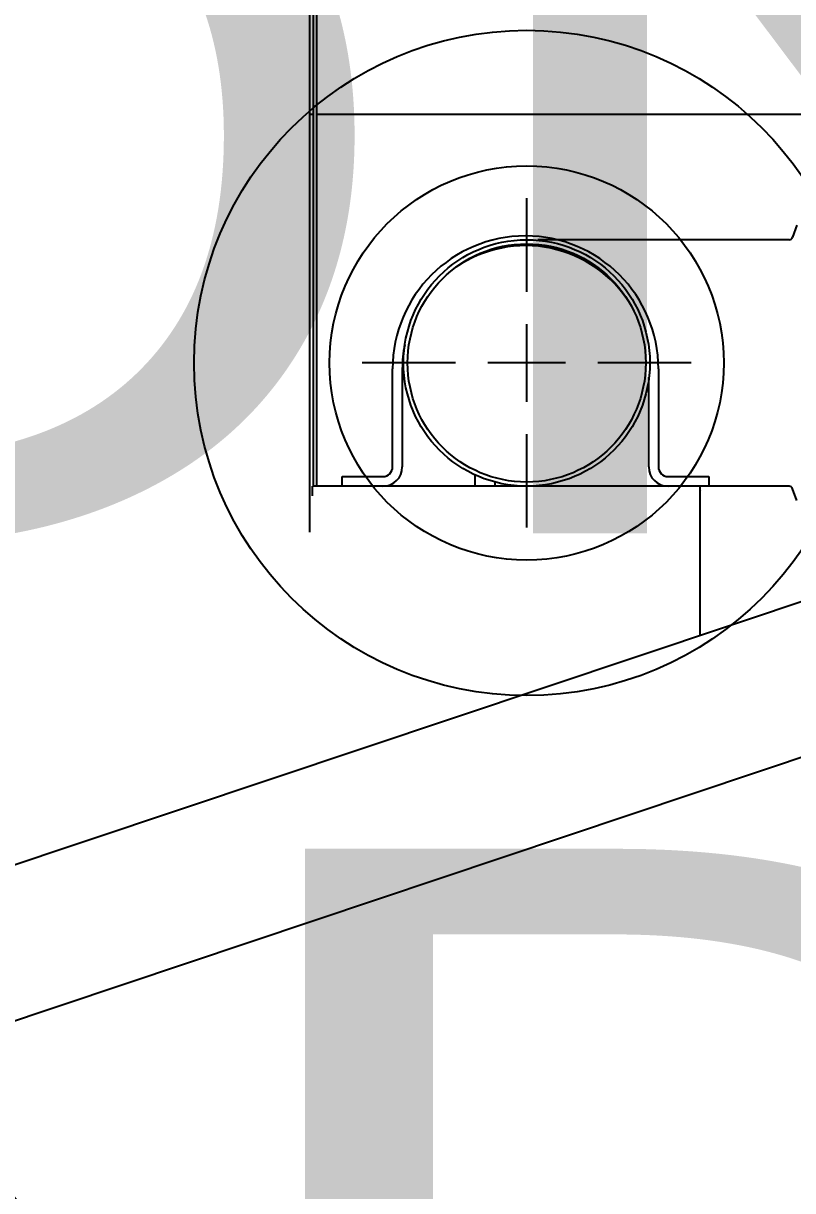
# Model space of a CAD drawing. Header units: inches. Extents: x -40190 to 0, y -3216 to 2257.
# Drawn here: x -22047.39 to -22031.78, y 300.77 to 324.45 of the extents above; entities that cross this region are included whole.
import ezdxf
from ezdxf import colors
from ezdxf.entities.mleader import LeaderData, LeaderLine
from ezdxf.enums import TextEntityAlignment as Align
from ezdxf.math import Vec2, Vec3

# ---------------------------------------------------------------- set-up
doc = ezdxf.new("R2010")
doc.units = ezdxf.units.IN
doc.header["$LTSCALE"] = 0.5
doc.header["$MEASUREMENT"] = 0
for name, color, linetype in [('A113$0$A-ANNO-TEXT', 8, 'Continuous'), ('A113$0$E-POWER-GEN', 8, 'Continuous'), ('E-Anno-Keyn', 72, 'Continuous'), ('E-Anno-Note', 6, 'Continuous'), ('M-Elect-Generator', 94, 'Continuous'), ('M-HVAC-text', 6, 'Continuous'), ('XREF', 7, 'Continuous')]:
    doc.layers.add(name, color=color, linetype=linetype)
doc.styles.add('A113$0$Arial', font='arial.ttf', dxfattribs={"height": 0.07683851047904193})
doc.styles.add('MAMEP ANNO', font='arial.ttf', dxfattribs={"height": 0.1015625})
doc.styles.get("Standard").update_dxf_attribs({"font": 'simplex.shx'})

# ---------------------------------------------------------------- blocks, each defined once
blk = doc.blocks.new('MLD-KeyNote')
at = {"color": 0, "linetype": 'Continuous', "transparency": 16777216}
blk.add_lwpolyline([(-0.09374999999999836, -0.09374999999999824), (0.09375000000000164, -0.09374999999999824), (0.09375000000000164, 0.09375000000000176), (-0.09374999999999836, 0.09375000000000176)], close=True, dxfattribs=at)
at = {"color": 0, "linetype": 'ByBlock', "transparency": 16777216, "style": 'MAMEP ANNO'}
blk.add_attdef('ID', text='', height=0.1015625, dxfattribs=at).set_placement((1.636051583235917e-15, 1.757853122323165e-15), align=Align.MIDDLE_CENTER)
blk = doc.blocks.new('A113')
at = {"layer": 'A113$0$E-POWER-GEN', "lineweight": 0}
blk.add_3dface([(-22082.14617606866, 335.9657630724704, 1992.754061503529), (-21939.92041288386, 335.9657630724704, 1992.754061503529), (-21939.92041288386, 268.1657630724706, 1992.754061503529), (-22082.14617606866, 268.1657630724706, 1992.754061503529)], dxfattribs=at)
at = {"layer": 'A113$0$A-ANNO-TEXT', "lineweight": 13, "style": 'A113$0$Arial', "width": 1.246875153404916}
for s, p in [('CONC. ', (-22081.21242154393, 314.1040284122235)), ('PAD', (-22081.21242154393, 291.704031168129))]:
    blk.add_text(s, height=15.99999803149606, dxfattribs=at).set_placement(p)

msp = doc.modelspace()

# ---------------------------------------------------------------- linework, layer by layer
at = {"layer": 'M-Elect-Generator', "color": 1}
for p, q in [((-22041.57701623547, 314.1259971701911, 0.0009842517643196178), (-22041.57701623547, 325.5582375547692, 0.0009842517643196178)), ((-22041.51008306949, 325.6109410043773, 0.0009842517643196178), (-22041.51008306949, 315.061092871465, 0.0009842517643196178)), ((-22041.44708714856, 325.6109410043773, 0.0009842517643196178), (-22041.44708714856, 315.061092871465, 0.0009842517643196178)), ((-22041.57701623547, 322.6127288927091, 0.0009842517643196178), (-22041.51008306949, 322.6127288927091, 0.0009842517643196178)), ((-22041.44708714856, 322.6127288927091, 0.0009842517643196178), (-22015.49180456552, 322.6127288927091, 0.0009842517643196178)), ((-22037.17820327161, 320.9037421880839, 0.0009842517643196178), (-22037.17820327161, 319.0093290740642, 0.0009842517643196178)), ((-22031.69102896041, 320.3561398108413, 0.0009842517643196178), (-22031.77893221171, 320.1146276127984, 0.0009842517643196178)), ((-22031.85292821426, 320.0628150540215, 0.0009842517643196178), (-22036.95022468034, 320.0628150540215, 0.0009842517643196178)), ((-22037.17820327161, 318.3485112708458, 0.0009842517643196178), (-22037.17820327161, 316.776817613536, 0.0009842517643196178)), ((-22038.62486790348, 317.5626644421918, 0.0009842517643196178), (-22040.5192810175, 317.5626644421918, 0.0009842517643196178)), ((-22039.89883960669, 315.4548173772655, 0.0009842517643196178), (-22039.89883960669, 317.4431261315549, 0.0009842517643196178)), ((-22039.70197735378, 317.4431261315549, 0.0009842517643196178), (-22039.70197735378, 315.4548173772655, 0.0009842517643196178)), ((-22036.39235644295, 317.5626644421918, 0.0009842517643196178), (-22037.96405010026, 317.5626644421918, 0.0009842517643196178)), ((-22033.83712552572, 317.5626644421918, 0.0009842517643196178), (-22035.73153863973, 317.5626644421918, 0.0009842517643196178)), ((-22034.50481387723, 317.4431261315549, 0.0009842517643196178), (-22034.50481387723, 315.4548173772655, 0.0009842517643196178)), ((-22034.70167613012, 315.4548173772655, 0.0009842517643196178), (-22034.70167613012, 317.2775715526168, 0.0009842517643196178)), ((-22037.17820327161, 316.1159998103194, 0.0009842517643196178), (-22037.17820327161, 314.2215866962979, 0.0009842517643196178)), ((-22054.90147791491, 304.9274129948008, 0.0009842517643196178), (-22022.78032477526, 315.6784514429455, 0.0009842517643196178)), ((-22041.52780067225, 314.8642306185648, 0.0009842517643196178), (-22041.52780067225, 315.061092871465, 0.0009842517643196178)), ((-22033.65331055625, 315.061092871465, 0.0009842517643196178), (-22041.52780067225, 315.061092871465, 0.0009842517643196178)), ((-22040.92252332177, 315.2579551243653, 0.0009842517643196178), (-22040.09570185958, 315.2579551243653, 0.0009842517643196178)), ((-22040.92252332177, 315.061092871465, 0.0009842517643196178), (-22040.92252332177, 315.2579551243653, 0.0009842517643196178)), ((-22037.82082859824, 315.061092871465, 0.0009842517643196178), (-22037.82082859824, 315.1489304491697, 0.0009842517643196178)), ((-22034.31874487869, 315.0625138303603, 0.0009842517643196178), (-22037.17820327161, 315.0625138303603, 0.0009842517643196178)), ((-22034.30795162432, 315.2579551243653, 0.0009842517643196178), (-22033.48113016214, 315.2579551243653, 0.0009842517643196178)), ((-22031.85292821426, 315.0625138303603, 0.0009842517643196178), (-22033.86113016215, 315.0625138303603, 0.0009842517643196178)), ((-22033.65331055625, 312.0392331474686, 0.0009842517643196178), (-22033.65331055625, 315.061092871465, 0.0009842517643196178)), ((-22033.48113016214, 315.2579551243653, 0.0009842517643196178), (-22033.48113016214, 315.061092871465, 0.0009842517643196178)), ((-22031.69102896041, 314.7691890735405, 0.0009842517643196178), (-22031.77893221171, 315.0107012715798, 0.0009842517643196178)), ((-22053.94923171753, 302.0823626231158, 0.0009842517643196178), (-22021.82807857787, 312.8334010712642, 0.0009842517643196178))]:
    msp.add_line(p, q, dxfattribs=at)
for radius in [6.75, 4, 2.50015061183, 2.4170747411062]:
    msp.add_circle((-22037.17820327161, 317.5626644421918, 0.0009842517643196178), radius, dxfattribs=at)
for centre, radius, start, end in [((-22029.17820327161, 317.5626644421918, 0.0009842517643196178), 25, 58.82160535507104, 52.94650351238769), ((-22037.20182674196, 317.4431261315549, 0.0009842517643196178), 2.69701286473, 0, 180), ((-22031.85292821426, 320.1415599551801, 0.0009842517643196178), 0.07874490116, 270, 339.999999999984), ((-22037.20182674196, 317.4431261315549, 0.0009842517643196178), 2.50015061183, 31.91969265550806, 124.4414489685741), ((-22037.20182674196, 317.4431261315549, 0.0009842517643196178), 2.50015061183, 168.7332115611358, 180), ((-22040.09570185958, 315.4548173772655, 0.0009842517643196178), 0.1968622529, 270, 0), ((-22040.09570185958, 315.4548173772655, 0.0009842517643196178), 0.3937245058, 270, 0), ((-22035.55691268989, 315.1986759627725, 0.0009842517643196178), 2.6737831188878, 177.9020115778644, 182.9536264667237), ((-22034.30795162432, 315.4548173772655, 0.0009842517643196178), 0.3937245058, 180, 270), ((-22034.30795162432, 315.4548173772655, 0.0009842517643196178), 0.1968622529, 180, 270), ((-22031.85292821426, 314.9837689292017, 0.0009842517643196178), 0.07874490116, 20.00000000001597, 90)]:
    msp.add_arc(centre, radius, start, end, dxfattribs=at)
for points, start_tangent, end_tangent in [([(-22033.64891574671, 314.9720226403588, 0.0009842517643196178), (-22033.65394042138, 314.9825867680975, 0.0009842517643196178)], (0.1327695052155595, 0.991146940914825), (-0.5201433914367575, 0.8540789497140578)), ([(-22033.64903335761, 314.9716555615651, 0.0009842517643196178), (-22033.64891574671, 314.9720226403588, 0.0009842517643196178)], (0.5062978867412116, 0.8623586550162197), (0.1327695030481091, 0.9911469412051668))]:
    msp.add_spline(points, degree=3, dxfattribs=dict(at, start_tangent=start_tangent, end_tangent=end_tangent))

# ---------------------------------------------------------------- block references
at = {"layer": 'XREF'}
msp.add_blockref('A113', (0.0751213448929775, 0), dxfattribs=at)

# ---------------------------------------------------------------- leaders
at = {"layer": 'E-Anno-Keyn'}
ml = msp.add_multileader_block('Standard', dxfattribs=at)
ml.set_content('MLD-KeyNote', color=256, scale=96)
ml.set_attribute('ID', '18', width=0)
ml.set_leader_properties(color=256, linetype='Continuous')
ml.build(insert=Vec2(0, 0))
ml.multileader.update_dxf_attribs({"has_dogleg": 0, "text_left_attachment_type": 2, "text_right_attachment_type": 2, "dogleg_length": 3.84375, "arrow_head_size": 12, "scale": 96})
ctx = ml.context
ctx.base_point, ctx.scale, ctx.char_height, ctx.arrow_head_size, ctx.landing_gap_size, ctx.plane_origin = Vec3(-23166.11884593583, 1004.808821664998), 96, 737.28, 12, 384, Vec3(-23254.35686812604, 947.5748707970652)
ctx.left_attachment, ctx.right_attachment = 2, 2
notes = []
notes.append((ctx, [(0, (0, 0, 0), (0, 0), (1, 0), 1, [])]))
ctx.block.insert = Vec3(-23157.11884593583, 1004.808821664997)
ml = msp.add_multileader_block('Standard', dxfattribs=at)
ml.set_content('MLD-KeyNote', color=256, scale=96)
ml.set_attribute('ID', '18', width=0)
ml.set_leader_properties(color=256, linetype='Continuous')
ml.build(insert=Vec2(0, 0))
ml.multileader.update_dxf_attribs({"has_dogleg": 0, "text_left_attachment_type": 2, "text_right_attachment_type": 2, "dogleg_length": 3.84375, "arrow_head_size": 12, "scale": 96})
ctx = ml.context
ctx.base_point, ctx.scale, ctx.char_height, ctx.arrow_head_size, ctx.landing_gap_size, ctx.plane_origin = Vec3(-22208.4749572753, 994.8595671767634), 96, 737.28, 12, 384, Vec3(-22296.71297946551, 937.625616308831)
ctx.left_attachment, ctx.right_attachment = 2, 2
notes.append((ctx, [(0, (0, 0, 0), (0, 0), (1, 0), 1, [])]))
ctx.block.insert = Vec3(-22199.4749572753, 994.8595671767632)
ml = msp.add_multileader_block('Standard', dxfattribs=at)
ml.set_content('MLD-KeyNote', color=(89, 89, 89), scale=96)
ml.set_attribute('ID', '8', width=0)
ml.set_leader_properties(color=256, linetype='Continuous')
ml.build(insert=Vec2(0, 0))
ml.multileader.update_dxf_attribs({"has_dogleg": 0, "text_left_attachment_type": 2, "text_right_attachment_type": 2, "dogleg_length": 3.84375, "arrow_head_size": 12, "scale": 96})
ctx = ml.context
ctx.base_point, ctx.scale, ctx.char_height, ctx.arrow_head_size, ctx.landing_gap_size, ctx.plane_origin = Vec3(-23073.72318044271, 986.3881533219098), 96, 737.28, 12, 384, Vec3(-23174.97113428323, 930.5012712296153)
ctx.left_attachment, ctx.right_attachment = 2, 2
notes.append((ctx, [(0, (0, 0, 0), (0, 0), (1, 0), 1, [])]))
ctx.block.insert = Vec3(-23064.72318044271, 986.3881533219094)
ml = msp.add_multileader_block('Standard', dxfattribs=at)
ml.set_content('MLD-KeyNote', color=(89, 89, 89), scale=96)
ml.set_attribute('ID', '8', width=0)
ml.set_leader_properties(color=256, linetype='Continuous')
ml.build(insert=Vec2(0, 0))
ml.multileader.update_dxf_attribs({"has_dogleg": 0, "text_left_attachment_type": 2, "text_right_attachment_type": 2, "dogleg_length": 3.84375, "arrow_head_size": 12, "scale": 96})
ctx = ml.context
ctx.base_point, ctx.scale, ctx.char_height, ctx.arrow_head_size, ctx.landing_gap_size, ctx.plane_origin = Vec3(-22400.96700039401, 910.1220080700588), 96, 737.28, 12, 384, Vec3(-22502.21495423453, 854.2351259777644)
ctx.left_attachment, ctx.right_attachment = 2, 2
notes.append((ctx, [(0, (0, 0, 0), (0, 0), (1, 0), 1, [])]))
ctx.block.insert = Vec3(-22391.96700039401, 910.1220080700585)
ml = msp.add_multileader_block('Standard', dxfattribs=at)
ml.set_content('MLD-KeyNote', color=(89, 89, 89), scale=96)
ml.set_attribute('ID', '8', width=0)
ml.set_leader_properties(color=256, linetype='Continuous')
ml.build(insert=Vec2(0, 0))
ml.multileader.update_dxf_attribs({"has_dogleg": 0, "text_left_attachment_type": 2, "text_right_attachment_type": 2, "dogleg_length": 3.84375, "arrow_head_size": 12, "scale": 96})
ctx = ml.context
ctx.base_point, ctx.scale, ctx.char_height, ctx.arrow_head_size, ctx.landing_gap_size, ctx.plane_origin = Vec3(-22801.97101036644, 603.7335930287736), 96, 737.28, 12, 384, Vec3(-22903.21896420696, 547.8467109364792)
ctx.left_attachment, ctx.right_attachment = 2, 2
notes.append((ctx, [(0, (0, 0, 0), (0, 0), (1, 0), 1, [])]))
ctx.block.insert = Vec3(-22792.97101036644, 603.7335930287734)
ml = msp.add_multileader_block('Standard', dxfattribs=at)
ml.set_content('MLD-KeyNote', color=(89, 89, 89), scale=96)
ml.set_attribute('ID', '8', width=0)
ml.set_leader_properties(color=256, linetype='Continuous')
ml.build(insert=Vec2(0, 0))
ml.multileader.update_dxf_attribs({"has_dogleg": 0, "text_left_attachment_type": 2, "text_right_attachment_type": 2, "dogleg_length": 3.84375, "arrow_head_size": 12, "scale": 96})
ctx = ml.context
ctx.base_point, ctx.scale, ctx.char_height, ctx.arrow_head_size, ctx.landing_gap_size, ctx.plane_origin = Vec3(-22251.94552472193, 584.1149965260048), 96, 737.28, 12, 384, Vec3(-22353.19347856245, 528.2281144337104)
ctx.left_attachment, ctx.right_attachment = 2, 2
notes.append((ctx, [(0, (0, 0, 0), (0, 0), (1, 0), 1, [])]))
ctx.block.insert = Vec3(-22242.94552472193, 584.1149965260046)
at = {"layer": 'E-Anno-Note'}
ml = msp.add_multileader_mtext('Standard', dxfattribs=at)
ml.set_content('HEAT TRACE FOR \\PATRIUM GUTTERS', color=(89, 89, 89), style='MAMEP ANNO')
ml.set_leader_properties(color=256, linetype='Continuous')
ml.build(insert=Vec2(0, 0))
ml.multileader.update_dxf_attribs({"has_dogleg": 0, "text_right_attachment_type": 3, "dogleg_length": 3.84375, "arrow_head_size": 12, "scale": 96})
ctx = ml.context
ctx.base_point, ctx.scale, ctx.char_height, ctx.arrow_head_size, ctx.landing_gap_size, ctx.plane_origin = Vec3(-23030.77594381114, 582.7397927371942), 96, 7.68, 12, 3.75, Vec3(-22941.28707589846, 600.9933375918292)
ctx.right_attachment = 3
notes.append((ctx, [(0, (0, 0, 0), (0, 0), (1, 0), 1, [])]))
ctx.mtext.insert, ctx.mtext.flow_direction = Vec3(-23027.02594381114, 586.6452770482447), 5
at = {"layer": 'M-HVAC-text'}
ml = msp.add_multileader_block('Standard', dxfattribs=at)
ml.set_content('MLD-KeyNote', color=(89, 89, 89), scale=96)
ml.set_attribute('ID', '15', width=0)
ml.set_leader_properties(color=256, linetype='Continuous')
ml.build(insert=Vec2(0, 0))
ml.multileader.update_dxf_attribs({"has_dogleg": 0, "text_left_attachment_type": 2, "text_right_attachment_type": 2, "dogleg_length": 3.84375, "arrow_head_size": 12, "scale": 96})
ctx = ml.context
ctx.base_point, ctx.scale, ctx.char_height, ctx.arrow_head_size, ctx.landing_gap_size, ctx.plane_origin = Vec3(-22893.33724491809, 1357.488867287291), 96, 737.28, 12, 384, Vec3(-22994.58519875861, 1301.601985194997)
ctx.left_attachment, ctx.right_attachment = 2, 2
notes.append((ctx, [(0, (0, 0, 0), (0, 0), (1, 0), 1, [])]))
ctx.block.insert = Vec3(-22884.33724491809, 1357.488867287291)
ml = msp.add_multileader_block('Standard', dxfattribs=at)
ml.set_content('MLD-KeyNote', color=(89, 89, 89), scale=96)
ml.set_attribute('ID', '15', width=0)
ml.set_leader_properties(color=256, linetype='Continuous')
ml.build(insert=Vec2(0, 0))
ml.multileader.update_dxf_attribs({"has_dogleg": 0, "text_left_attachment_type": 2, "text_right_attachment_type": 2, "dogleg_length": 3.84375, "arrow_head_size": 12, "scale": 96})
ctx = ml.context
ctx.base_point, ctx.scale, ctx.char_height, ctx.arrow_head_size, ctx.landing_gap_size, ctx.plane_origin = Vec3(-22532.38319022197, 1345.395591003668), 96, 737.28, 12, 384, Vec3(-22633.63114406248, 1289.508708911373)
ctx.left_attachment, ctx.right_attachment = 2, 2
notes.append((ctx, [(0, (0, 0, 0), (0, 0), (1, 0), 1, [])]))
ctx.block.insert = Vec3(-22523.38319022197, 1345.395591003668)
ml = msp.add_multileader_block('Standard', dxfattribs=at)
ml.set_content('MLD-KeyNote', color=(89, 89, 89), scale=96)
ml.set_attribute('ID', '15', width=0)
ml.set_leader_properties(color=256, linetype='Continuous')
ml.build(insert=Vec2(0, 0))
ml.multileader.update_dxf_attribs({"has_dogleg": 0, "text_left_attachment_type": 2, "text_right_attachment_type": 2, "dogleg_length": 3.84375, "arrow_head_size": 12, "scale": 96})
ctx = ml.context
ctx.base_point, ctx.scale, ctx.char_height, ctx.arrow_head_size, ctx.landing_gap_size, ctx.plane_origin = Vec3(-22132.24537080366, 1344.981097347394), 96, 737.28, 12, 384, Vec3(-22233.49332464418, 1289.0942152551)
ctx.left_attachment, ctx.right_attachment = 2, 2
notes.append((ctx, [(0, (0, 0, 0), (0, 0), (1, 0), 1, [])]))
ctx.block.insert = Vec3(-22123.24537080366, 1344.981097347394)
ml = msp.add_multileader_block('Standard', dxfattribs=at)
ml.set_content('MLD-KeyNote', color=(89, 89, 89), scale=96)
ml.set_attribute('ID', '15', width=0)
ml.set_leader_properties(color=256, linetype='Continuous')
ml.build(insert=Vec2(0, 0))
ml.multileader.update_dxf_attribs({"has_dogleg": 0, "text_left_attachment_type": 2, "text_right_attachment_type": 2, "dogleg_length": 3.84375, "arrow_head_size": 12, "scale": 96})
ctx = ml.context
ctx.base_point, ctx.scale, ctx.char_height, ctx.arrow_head_size, ctx.landing_gap_size, ctx.plane_origin = Vec3(-22733.74837921184, 1113.30944663359), 96, 737.28, 12, 384, Vec3(-22834.99633305236, 1057.422564541295)
ctx.left_attachment, ctx.right_attachment = 2, 2
notes.append((ctx, [(0, (0, 0, 0), (0, 0), (1, 0), 1, [])]))
ctx.block.insert = Vec3(-22724.74837921184, 1113.30944663359)
for ctx, leaders in notes:
    for number, flags, end, landing, length, lines in leaders:
        leader = LeaderData()
        leader.index, (leader.has_last_leader_line, leader.has_dogleg_vector, leader.attachment_direction) = number, flags
        leader.last_leader_point, leader.dogleg_vector, leader.dogleg_length = Vec3(end), Vec3(landing), length
        for number, points, colour, breaks in lines:
            line = LeaderLine()
            line.index, line.vertices, line.color, line.breaks = number, Vec3.list(points), colors.encode_raw_color(colour), breaks
            leader.lines.append(line)
        ctx.leaders.append(leader)

doc.saveas('drawing.dxf')
